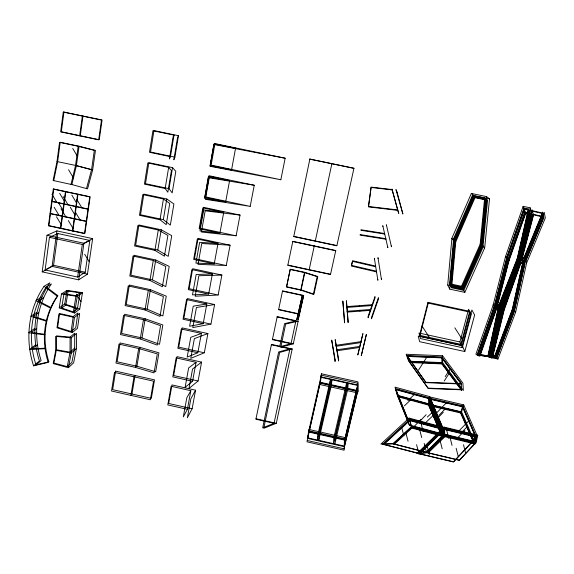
<?xml version="1.0" encoding="UTF-8"?>
<svg xmlns="http://www.w3.org/2000/svg" width="574" height="574" viewBox="0 0 574 574"><rect width="100%" height="100%" fill="white"/><g stroke="black" fill="none" stroke-linecap="round" stroke-linejoin="round"><path stroke-width="0.86" d="M70.078 337.096L70.05 352.185L67.258 366.643L53.884 363.033L56.388 349.753L56.36 335.898L70.078 337.096L74.72 333.236L74.663 348.095L71.901 362.338L67.258 366.643M71.276 337.777L71.241 353.06L68.406 367.704L53.224 363.607L55.735 350.298L55.7 336.414L71.276 337.777L76.507 333.386L76.45 348.411L73.644 362.811L68.406 367.704M429.574 404.06L429.596 396.577L395.027 387.17L397.294 395.256L429.574 404.06L442.791 435.049L442.583 427.056L429.596 396.577M428.563 405.108L428.613 397.603L395.608 388.62L397.89 396.742L428.563 405.108L441.148 434.604L440.983 426.626L428.613 397.603M447.72 285.02L451.881 238.289L471.354 193.445L486.573 196.617L489.522 198.848L484.678 247.903L464.832 292.367L449.729 289.131L447.72 285.02L462.501 288.184L481.88 244.632L486.573 196.617M449.571 283.707L453.611 238.655L472.38 195.469L484.65 198.023L487.548 200.283L482.906 247.523L463.806 290.401L451.623 287.789L449.571 283.707L461.496 286.261L464.832 292.367M449.729 289.131L454.012 241.41L473.952 195.598L471.354 193.445M451.623 287.789L455.77 241.783L475.007 197.664L472.38 195.469M461.496 286.261L480.151 244.266L484.65 198.023M33.601 365.825L39.448 360.981C30.903 335.022 34.239 305.433 49.888 282.803L44.09 286.29C28.191 309.321 24.861 339.435 33.601 365.825L48.223 362.395C41.019 340.382 43.904 315.298 57.257 296.177L44.09 286.29M42.196 271.861L47.018 235.268L56.898 230.899L92.636 238.626L87.456 274.107L78.667 279.847L42.196 271.861L52.119 266.386L87.456 274.107M53.719 180.717L57.651 161.617L60.213 142.252L79.09 146.227L76.414 165.592L71.865 184.584L53.095 180.494L56.998 161.552L59.531 142.352L78.172 146.277L94.323 150.381L91.567 169.71L86.495 188.537M36.004 364.849L41.127 360.587C32.754 335.13 36.047 306.114 51.402 283.943L46.322 287.029C30.745 309.558 27.466 339.019 36.004 364.849L48.89 361.828C41.708 339.851 44.593 314.817 57.917 295.739L46.322 287.029M45.124 269.952L49.45 237.335L57.852 233.532L89.831 240.449L85.225 272.219L77.648 277.07L45.124 269.952L53.561 265.303L85.225 272.219M52.119 266.386L56.898 230.899M53.561 265.303L57.852 233.532M60.442 228.395L65.422 191.716M60.873 228.201L65.845 191.58M79.09 146.227L95.456 150.381L92.672 169.875L87.549 188.875L71.018 184.311L75.531 165.477L78.172 146.277M79.635 135.83L82.355 116.07M80.274 135.744L82.986 116.027M72.468 230.985L77.576 194.313M72.876 230.791L77.985 194.17M77.648 277.07L82.312 244.452L89.831 240.449M71.111 331.521L73.25 316.561L77.87 313.009L75.739 327.74L71.111 331.521L57.651 327.28L59.567 313.533L73.25 316.561M78.667 279.847L83.912 243.254L92.636 238.626M72.274 332.59L74.448 317.444L79.657 313.404L77.49 328.292L72.274 332.59L56.998 327.783L58.914 314.007L74.448 317.444M59.237 307.879L61.475 294.003L66.95 290.372L82.477 292.697L79.736 309.063L74.52 313.031L59.237 307.879L64.726 304.005L66.95 290.372M61.676 308.016L63.965 293.845L68.134 291.068L80.059 292.848L77.375 308.927L73.357 311.955L61.676 308.016L65.852 305.045L68.134 291.068M73.357 311.955L76.062 295.66L80.059 292.848M130.915 395.393L133.993 376.802M135.543 367.425L138.678 348.504L118.976 344.127L115.97 363.048L135.543 367.425L154.047 372.878L157.305 353.885L138.678 348.504M140.257 338.954L143.45 319.689L123.561 315.305L120.497 334.577L140.257 338.954L157.247 345.096L160.569 325.68L143.45 319.689M145.057 309.967L148.307 290.344L128.232 285.952L125.11 305.583L145.057 309.967L160.01 316.396L163.396 296.55L148.307 290.344M149.943 280.442L153.251 260.452L132.989 256.061L129.81 276.051L149.943 280.442L162.377 286.749L165.821 266.465L153.251 260.452M154.923 250.364L158.295 230.009L137.832 225.611L134.589 245.973L154.923 250.364L164.415 256.162L167.909 235.426L158.295 230.009M159.995 219.727L163.432 198.984L142.768 194.586L139.468 215.336L159.995 219.727L166.202 224.635L169.753 203.447L163.432 198.984M165.161 188.509L168.663 167.364L147.798 162.966L144.433 184.111L165.161 188.509L167.838 192.218L171.439 170.578L168.663 167.364M170.428 156.688L174.001 135.141L152.921 130.743L149.498 152.297L170.428 156.688L169.43 158.962L173.083 136.863L174.001 135.141M131.977 394.001L135.041 375.489M136.935 366.234L140.063 347.392L120.117 342.951L117.11 361.792L136.935 366.234L155.676 371.744L158.933 352.831L140.063 347.392M141.986 337.964L145.172 318.785L124.68 314.265L121.623 333.451L141.986 337.964L159.522 344.285L162.844 324.956L145.172 318.785M147.145 309.185L150.395 289.648L129.337 285.048L126.223 304.586L147.145 309.185L162.865 315.922L166.259 296.155L150.395 289.648M74.52 313.031L77.289 296.371L82.477 292.697M152.419 279.875L155.726 259.986L134.079 255.294L130.908 275.19L152.419 279.875L165.757 286.613L169.208 266.401L155.726 259.986M157.814 250.034L161.186 229.765L138.908 224.986L135.679 245.256L157.814 250.034L168.225 256.341L171.734 235.67L161.186 229.765M163.346 219.634L166.783 198.991L143.83 194.105L140.537 214.755L163.346 219.634L170.342 225.094L173.908 203.964L166.783 198.991M169.029 188.674L172.537 167.637L148.845 162.643L145.495 183.687L169.029 188.674L172.186 192.9L175.809 171.303L172.537 167.637M174.891 157.132L178.471 135.694L153.954 130.578L150.539 152.024L174.891 157.132L173.85 159.802L177.531 137.724L178.471 135.694M187.397 409.334L190.833 390.7L171.109 386.273L167.787 404.914L187.397 409.334L183.314 416.839L186.808 397.796L190.833 390.7M192.57 381.301L196.071 362.323L176.153 357.896L172.781 376.874L192.57 381.301L185.115 387.292L188.652 367.898L196.071 362.323M197.836 352.752L201.402 333.429L181.298 328.995L177.861 348.318L197.836 352.752L187.181 357.064L190.762 337.325L201.402 333.429M203.196 323.679L206.827 303.998L186.536 299.556L183.034 319.244L203.196 323.679L189.607 326.233L193.23 306.157L206.827 303.998M208.663 294.06L212.358 274.013L191.867 269.572L188.301 289.626L208.663 294.06L192.498 294.885L196.165 274.472L212.358 274.013M214.224 263.897L217.998 243.469L197.305 239.021L193.668 259.455L214.224 263.897L195.928 263.1L199.637 242.357L217.998 243.469M219.899 233.152L223.738 212.337L202.844 207.888L199.142 228.71L219.899 233.152L199.967 230.956L203.727 209.883L223.738 212.337M225.675 201.826L229.593 180.609L208.491 176.161L204.71 197.384L225.675 201.826L204.674 198.511L208.477 177.108L229.593 180.609M231.566 169.897L235.555 148.264L214.246 143.816L210.393 165.448L231.566 169.897L210.07 165.814L213.937 144.088L235.555 148.264M192.125 408.753L195.576 390.198L171.985 384.91L168.677 403.472L192.125 408.753L187.354 417.75L190.877 398.708L195.576 390.198M198.08 381.007L201.596 362.115L177.022 356.655L173.657 375.547L198.08 381.007L188.989 388.44L192.555 369.032L201.596 362.115M204.315 352.795L207.903 333.559L182.145 327.883L178.715 347.119L204.315 352.795L190.762 358.363L194.371 338.595L207.903 333.559M210.945 324.123L214.604 304.536L187.361 298.58L183.874 318.175L210.945 324.123L192.792 327.589L196.444 307.47L214.604 304.536M218.142 295.014L221.88 275.061L192.677 268.732L189.126 288.693L218.142 295.014L195.174 296.22L198.869 275.742L221.88 275.061M226.256 265.525L230.088 245.191L198.095 238.325L194.471 258.659L226.256 265.525L198.016 264.327L201.754 243.505L230.088 245.191M236.122 235.806L240.047 215.092L203.612 207.343L199.924 228.065L236.122 235.806L201.402 231.996L205.183 210.83L240.047 215.092M250.199 206.367L254.253 185.251L209.237 175.766L205.478 196.882L250.199 206.367L205.399 199.3L209.23 177.804L254.253 185.251M280.844 179.748L285.149 158.223L214.97 143.586L211.139 165.111L280.844 179.748L210.07 166.317L213.958 144.476L285.149 158.223M300.747 290.121L304.478 272.564L290.164 269.486L286.505 287.043L300.747 290.121L313.354 294.333L317.185 276.654L304.478 272.564M301.12 289.892L304.851 272.356L290.265 269.213L286.62 286.749L301.12 289.892L313.971 294.175L317.802 276.517L304.851 272.356M289.92 348.863L278.612 351.977L262.677 427.845L274.035 423.311L289.92 348.863L271.33 344.766M295.854 321.053L284.568 323.621L279.703 346.761L291.011 343.747L295.854 321.053L277.091 316.948M302.276 295.459L296.808 319.596L302.276 295.459L282.437 291.162M292.209 348.956L279.696 352.422L263.724 428.34L276.295 423.303L292.209 348.956L271.459 344.386L255.896 419.228L274.035 423.311M298.157 321.189L285.665 324.045L280.794 347.205L293.3 343.848L298.157 321.189L277.213 316.611L272.392 339.65L291.011 343.747M303.668 295.438L298.136 319.883L303.668 295.438L282.552 290.86L278.584 309.745L298.308 314.043M309.113 269.923L314.272 245.909M315.262 241.188L331.88 163.647M498.34 307.363L487.814 356.361L490.239 357.616L500.463 310.003L498.34 307.363L494.114 306.602L477.238 354.66L479.886 356.26L496.388 309.271L494.114 306.602M524.629 211.95L507.567 260.374L495.427 307.599L478.501 355.873L475.875 354.273L493.188 304.973L500.04 306.207L489.184 356.748L491.631 358.004L502.193 308.826L520.338 262.792L531.567 213.377L524.629 211.95L523.129 206.367L530.182 207.824L531.962 214.977L519.836 261.601L502.767 309.522L490.971 357.667L497.959 359.023L515.689 311.976L526.623 263.007L545.3 217.948L544.238 212.344L525.009 259.01L513.744 309.551L495.599 357.781L488.524 356.404L500.621 306.911L518.164 257.597L530.584 209.453M490.246 355.32L494.688 356.181L512.345 309.214L523.266 260.151L519.09 259.283L502.013 307.255L490.246 355.32L492.729 356.562L504.18 309.874L520.783 263.315L519.09 259.283M496.797 357.272L514.067 311.381L524.686 263.746L520.611 262.906L503.958 309.601L492.478 356.432L497.041 357.394L514.268 311.632L524.851 264.162L523.266 260.151M501.246 307.198L499.1 304.6L517.239 258.522L528.403 208.986L524.062 208.082L507.021 256.578L494.903 303.868L497.192 306.494L501.246 307.198L518.889 262.519L529.759 214.554L528.403 208.986M530.182 207.824L518.659 258.795L499.99 306.143L502.142 308.762L495.448 307.621L493.174 304.959L505.608 256.305L523.129 206.367M490.741 355.564L502.444 307.772L519.427 260.094L523.581 260.948L512.733 309.695L495.154 356.425L490.49 355.442L502.228 307.513L519.262 259.685L523.423 260.546L512.539 309.458L494.924 356.303M497.192 306.494L509.002 260.646L525.576 213.693L524.062 208.082M521.63 260.582L519.922 256.585L532.069 209.704L533.468 215.228L521.63 260.582L525.705 261.421L543.786 217.689L542.746 212.093L524.105 257.446L525.705 261.421M459.91 341.939L468.614 309.271L471.276 314.287L462.335 347.672L420.469 338.552L419.006 333.042L459.91 341.939L462.335 347.672M462.328 345.713L471.893 309.982L474.633 315.011L464.811 351.532L419.673 341.688L418.231 336.113L462.328 345.713L464.811 351.532M461.575 411.881L463.699 404.857L429.933 396.978L429.904 404.426L461.575 411.881L475.035 442.662L476.836 434.913L463.699 404.857M460.578 412.971L462.73 405.918L430.522 398.392L430.514 405.89L460.578 412.971L473.392 442.267L475.236 434.532L462.73 405.918M418.489 370.158L426.97 356.906M445.194 376.623L450.253 368.852M444.211 381.007L449.392 373.064M414.284 426.346L420.936 419.4M419.601 421.524L426.13 414.722M436.419 413.144L446.479 402.697M438.852 415.461L445.632 408.437M436.52 419.321L443.286 412.319M458.633 431.196L468.836 420.807M460.384 433.621L467.265 426.633M458.023 437.467L464.875 430.507M444.068 427.099L416.989 453.604L427.027 452.176L444.362 435.279L444.068 427.099L477.79 435.149L476.119 442.927L444.362 435.279M444.534 428.484L418.489 453.955L428.584 452.542L444.843 436.706L444.534 428.484L476.815 436.204L475.114 444.003L444.843 436.706M407.863 400.681L414.5 394.338M404.426 405.84L411.206 399.361M427.307 417.09L433.987 410.797M426.525 421.761L433.356 415.332M409.061 418.094L380.892 444.089L393.247 443.429L411.493 426.661L443.853 435.35L443.444 427.307L409.061 418.094L411.493 426.661M409.441 419.479L382.356 444.463L394.761 443.817L411.888 428.082L442.819 436.398L442.439 428.319L409.441 419.479L411.888 428.082M76.45 348.411L71.241 353.06L55.735 350.298M74.663 348.095L70.05 352.185L56.388 349.753M37.353 344.787L32.144 348.813L45.655 348.167M35.595 344.874L29.654 349.437L44.98 348.712M36.471 328.708L31.226 332.482L44.93 334.283M34.691 328.479L28.7 332.755L44.248 334.793M38.551 312.859L33.314 316.396L46.759 320.615M36.801 312.313L30.824 316.31L46.085 321.103M43.567 297.77L38.386 301.07L51.129 307.621M41.909 296.916L35.99 300.647L50.455 308.08M442.554 355.751L406.177 354.244L408.652 361.182L442.64 362.632L463.354 390.499L462.902 383.145L442.554 355.751L442.64 362.632M441.837 356.992L407.095 355.543L409.606 362.531L441.901 363.909L461.618 390.435L461.216 383.08L441.837 356.992L441.901 363.909M392.121 189.549L371.069 187.095L368.465 206.461L397.574 209.905M392.264 189.929L371.134 187.461L368.515 206.905L397.739 210.371L391.949 189.047L398.786 213.428L397.646 210.314M63.965 293.845L76.062 295.66M61.475 294.003L77.289 296.371M495.427 307.599L502.142 308.762L500.04 306.207M494.903 303.868L499.1 304.6M493.174 304.959L499.99 306.143M496.388 309.271L500.463 310.003M525.576 213.693L529.759 214.554M519.922 256.585L524.105 257.446M520.338 262.792L518.164 257.597L525.009 259.01L526.623 263.007L519.836 261.601M520.783 263.315L524.851 264.162M309.788 159.156L353.957 168.354M473.952 195.598L489.522 198.848M518.164 257.597L525.009 259.01M475.007 197.664L487.548 200.283M56.998 161.552L76.414 165.592L92.672 169.875M293.845 236.38L336.873 245.557M292.718 241.554L335.747 250.745M52.098 201.287L88.382 209.065M51.653 201.438L87.994 209.23M50.49 213.499L86.638 221.27M50.046 213.664L86.244 221.449M287.897 265.073L330.531 274.243M47.018 235.268L83.912 243.254M49.45 237.335L82.312 244.452M278.706 309.415L299.693 313.992M272.521 339.277L293.3 343.848M320.866 377.297L357.695 385.455L344.701 440.15L308.547 432.007L320.923 376.824L357.695 384.975L344.723 439.576L308.625 431.454M256.047 418.747L276.295 423.303M308.625 430.744L344.486 438.816L344.084 450.21L307.018 441.837L308.912 429.452L344.795 437.524L344.4 448.882L307.32 440.516M375.626 266.071L352.572 260.711L351.424 265.367L376.444 271.193M375.705 266.759L352.558 261.378L351.403 266.049L376.53 271.904M75.531 165.477L91.567 169.71M64.726 304.005L79.736 309.063M65.852 305.045L77.375 308.927M488.524 356.404L490.971 357.667M494.688 356.181L497.041 357.394M495.599 357.781L497.959 359.023M481.88 244.632L484.678 247.903M480.151 244.266L482.906 247.523M502.013 307.255L504.18 309.874M500.621 306.911L502.767 309.522M513.744 309.551L515.689 311.976M512.345 309.214L514.268 311.632M453.611 238.655L455.77 241.783M451.881 238.289L454.012 241.41M421.976 325.953L429.402 337.44M454.852 327.833L462.228 339.356M76.385 294.182L80.97 301.68M84.687 254.217L89.257 261.78M54.178 207.3L59.043 215.336M56.496 216.764L61.339 224.764M58.39 202.629L63.255 210.687M68.356 220.617L73.178 228.617M60.966 208.757L65.816 216.793M51.933 194.213L56.812 202.299M75.359 212.1L80.195 220.151M70.215 207.106L75.058 215.157M63.154 196.609L68.019 204.696M59.639 193.316L64.51 201.409M77.074 199.824L81.924 207.924M71.865 195.16L76.722 203.268M68.543 169.732L73.458 177.954M72.726 148.429L77.641 156.716M507.021 256.578L509.002 260.646M505.608 256.305L507.567 260.374M517.239 258.522L518.889 262.519M401.685 427.465L403.874 435.788M416.573 444.707L418.74 452.986M405.847 432.753L408.085 441.277M427.25 446.472L429.402 454.773M421.007 423.189L423.174 431.548M424.179 443.365L426.382 451.867M419.501 429.058L421.718 437.596M440.007 440.272L442.195 448.811M456.143 448.272L458.274 456.631M449.865 436.814L452.047 445.395M446.665 430.041L448.803 438.436M463.512 444.742L465.679 453.331M386.546 225.517L386.381 224.807L391.454 246.763L391.26 245.937M387.672 246.777L387.845 247.609L382.779 225.668L382.93 226.386M381.337 278.699L381.473 279.696L377.979 257.661L378.101 258.544M377.749 279.265L377.864 280.27L374.37 258.25L374.47 259.132M359.912 310.29L359.927 311.151M359.539 305.641L359.546 306.48M348.038 383.317L347.887 388.39L334.85 443.953L335.223 438.012L348.038 383.317M346.617 383.001L346.438 388.067L333.429 443.63L333.824 437.697L346.617 383.001M348.145 321.383L348.095 322.588L346.402 300.726L348.145 321.383M347.27 311.23L347.234 312.091L370.625 310.355L370.567 309.501L347.27 311.23M346.875 306.588L346.839 307.427L372.304 305.526L372.239 304.686L346.875 306.588M344.601 321.634L344.529 322.846L342.836 300.998L344.601 321.634M338.66 359.589L338.56 360.989L335.194 339.586L338.66 359.589M336.916 349.788L336.838 350.793L359.69 347.442L359.676 346.445L336.916 349.788M336.134 345.29L336.055 346.273L360.924 342.606L360.91 341.638L336.134 345.29M335.194 360.092L335.08 361.498L331.715 340.102L335.194 360.092M331.908 379.744L331.471 384.745L318.742 440.315L319.388 434.446L331.908 379.744M454.12 239.394L450.052 284.661L462.034 287.23L480.797 245.033L485.331 198.554L472.998 195.985L454.12 239.394M454.314 239.674L450.238 285.034L462.249 287.61L481.048 245.328L485.59 198.762L473.241 196.186L454.314 239.674M455.046 240.736L450.934 286.419L463.031 289.009L481.981 246.433L486.573 199.522L474.124 196.925L455.046 240.736M455.247 241.023L451.121 286.792L463.24 289.389L482.239 246.734L486.838 199.73L474.368 197.133L455.247 241.023M330.488 379.428L330.021 384.429L317.322 440L317.996 434.131L330.488 379.428M321.146 375.123L319.933 384.537L357.724 392.932L357.688 383.217L321.146 375.123M321.447 373.789L320.249 383.159L358.047 391.554L358.004 381.882L321.447 373.789M63.262 112.088L60.657 131.848L98.663 139.826L101.498 120.066L63.262 112.088M53.282 189.119L48.438 225.797L84.5 233.589L89.759 196.911L53.282 189.119M53.726 188.989L48.89 225.618L84.902 233.388L90.147 196.767L53.726 188.989M63.936 112.052L61.332 131.769L99.252 139.726L102.086 120.016L63.936 112.052M114.477 372.426L111.514 391.016L150.366 399.769L153.559 381.186L114.477 372.426M115.611 371.141L112.662 389.653L151.328 398.363L154.521 379.859L115.611 371.141M292.819 241.331L287.789 265.332L330.495 274.523L335.783 250.508L292.819 241.331M309.867 159.055L293.745 236.596L336.845 245.787L353.957 168.247L309.867 159.055M498.555 307.621L488.18 355.923L477.697 354.266L494.343 306.868L498.555 307.621M498.763 307.886L488.417 356.052L477.963 354.402L494.573 307.14L498.763 307.886M500.026 309.458L489.852 356.856L479.591 355.234L495.922 308.726L500.026 309.458M500.248 309.73L490.096 356.992L479.871 355.371L496.158 308.999L500.248 309.73M524.521 263.337L513.874 311.137L496.553 357.15L492.219 356.303L503.735 309.336L520.431 262.49L524.521 263.337M320.227 382.255L307.707 437.833L344.493 446.127L357.71 390.571L320.227 382.255M320.17 382.743L307.621 438.407L344.472 446.716L357.717 391.073L320.17 382.743M528.539 209.539L517.404 258.924L499.315 304.859L495.132 304.134L507.215 256.987L524.22 208.649L528.539 209.539M528.676 210.098L517.569 259.326L499.531 305.124L495.362 304.399L507.416 257.396L524.371 209.209L528.676 210.098M529.479 213.406L518.552 261.694L500.801 306.659L496.718 305.956L508.593 259.807L525.267 212.538L529.479 213.406M529.615 213.98L518.724 262.11L501.023 306.932L496.955 306.222L508.801 260.23L525.418 213.112L529.615 213.98M427.96 302.333L419.608 335.309L460.908 344.3L469.711 311.338L427.96 302.333M428.24 303.129L419.852 336.221L461.309 345.254L470.149 312.17L428.24 303.129M362.897 333.702L357.839 354.84L362.897 333.702M366.356 334.527L361.29 355.665L366.356 334.527M532.112 210.636L520.094 256.987L524.263 257.848L542.667 213.097L532.112 210.636M532.263 211.16L520.266 257.382L524.428 258.243L542.796 213.607L532.263 211.16M533.146 214.238L521.278 259.757L525.375 260.603L543.528 216.649L533.146 214.238M533.303 214.769L521.457 260.166L525.54 261.012L543.657 217.173L533.303 214.769M374.93 296.78L368.063 316.547L368.121 317.738L375.03 297.87L374.93 296.78M378.345 297.87L371.457 317.637L371.543 318.828L378.467 298.968L378.345 297.87M476.685 436.8L453.338 461.948L419.257 453.847L444.556 429.115L476.685 436.8M476.599 437.201L453.718 461.84L419.773 453.776L444.57 429.539L476.599 437.201M475.344 442.956L459.193 460.305L427.214 452.735L444.8 435.594L475.344 442.956M475.25 443.372L459.595 460.197L427.759 452.656L444.821 436.039L475.25 443.372M442.468 428.943L418.317 453.41L383.303 444.412L409.628 420.139L442.468 428.943M442.489 429.359L418.812 453.345L383.941 444.384L409.757 420.584L442.489 429.359M442.769 435.307L425.922 452.334L393.082 443.903L411.558 426.927L442.769 435.307M442.791 435.738L426.446 452.262L393.75 443.867L411.687 427.386L442.791 435.738M461.245 383.64L425.851 382.277L407.289 356.081L441.837 357.523L461.245 383.64M461.266 384.02L425.994 382.657L407.418 356.44L441.844 357.882L461.266 384.02M461.561 389.437L428.075 388.117L409.269 361.584L441.887 362.976L461.561 389.437M461.589 389.839L428.226 388.512L409.406 361.964L441.894 363.342L461.589 389.839M384.594 233.503L360.953 229.765L360.974 230.303L384.709 234.063L384.594 233.503M385.785 238.648L360.128 234.572L360.142 235.139L385.907 239.229L385.785 238.648M462.565 406.464L430.522 398.973L442.303 427.293L475.1 435.128L462.565 406.464M462.457 406.822L430.522 399.353L442.317 427.716L474.999 435.53L462.457 406.822M460.872 412.017L430.514 404.878L442.518 433.736L473.643 441.219L460.872 412.017M460.757 412.397L430.514 405.28L442.532 434.174L473.543 441.636L460.757 412.397M440.997 427.243L407.432 418.274L395.787 389.244L428.606 398.177L440.997 427.243M441.004 427.652L407.562 418.711L395.902 389.66L428.606 398.564L441.004 427.652M441.126 433.528L409.377 425.033L397.581 395.644L428.57 404.096L441.126 433.528M441.133 433.958L409.506 425.492L397.703 396.082L428.563 404.505L441.133 433.958M397.05 192.125L395.952 189.578L402.883 213.994L397.05 192.125"/></g></svg>
